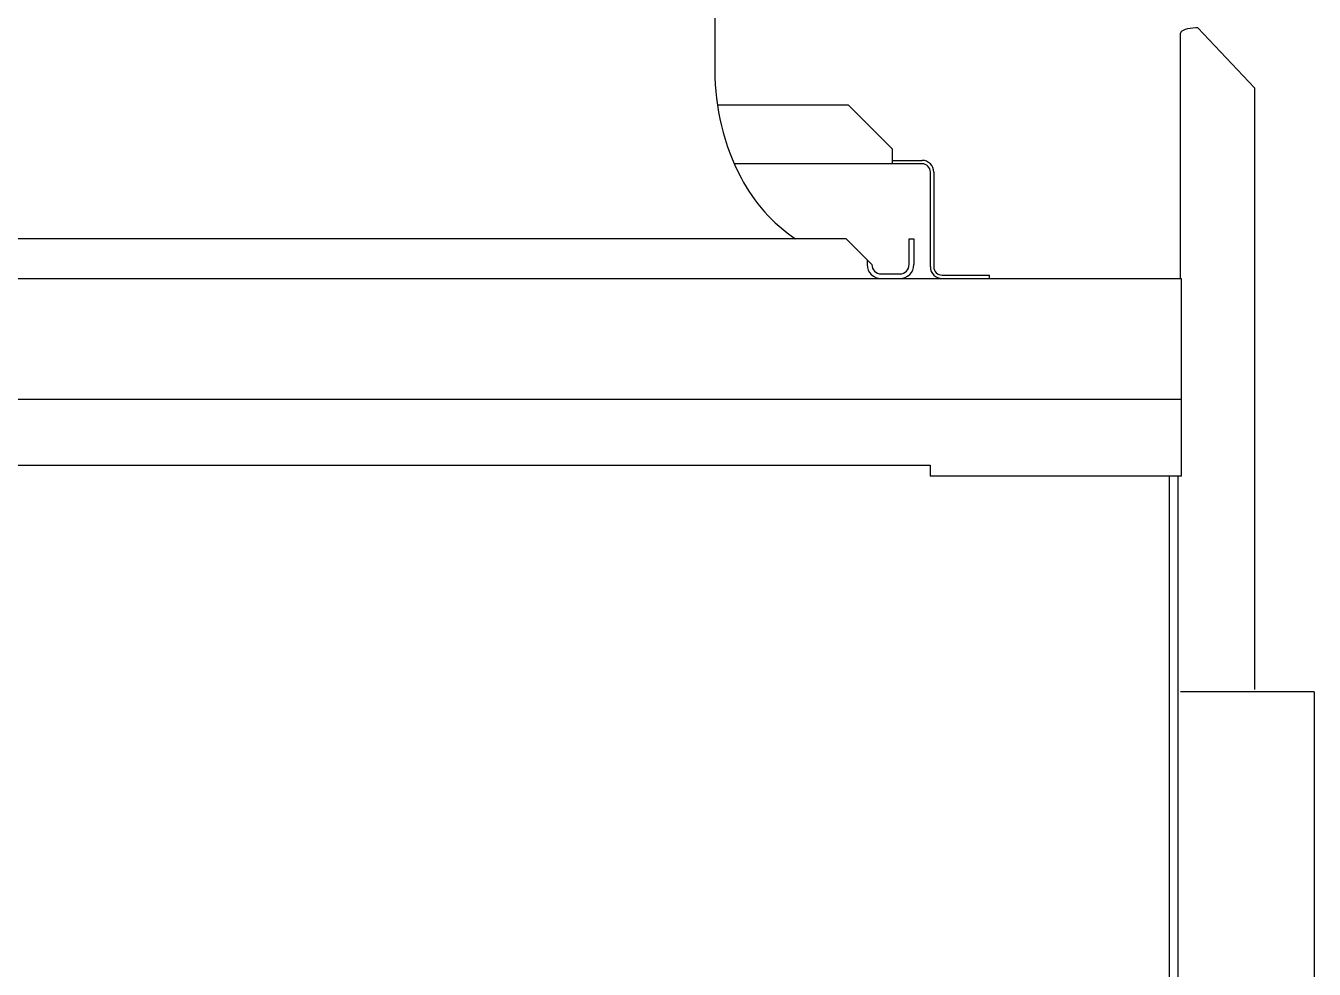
# Model space of a CAD drawing. Header units: millimetres. Extents: x 16200 to 32328, y 18593 to 29476.
# Drawn here: x 16722.81 to 16744.6, y 18964.97 to 18980.94 of the extents above; entities that cross this region are included whole.
import ezdxf

# ---------------------------------------------------------------- set-up
doc = ezdxf.new("R2010")
doc.units = ezdxf.units.MM
doc.header["$LTSCALE"] = 5
doc.layers.add('COIL-CONTROL', color=2, linetype='Continuous')
doc.layers.add('UNIT', color=6, linetype='Continuous')

msp = doc.modelspace()

# ---------------------------------------------------------------- linework, layer by layer
at = {"layer": 'COIL-CONTROL'}
for q in [(16742.3398, 18969.6652), (16744.6015, 18899.6605)]:
    msp.add_line((16744.6015, 18969.6652), q, dxfattribs=at)
at = {"layer": 'UNIT'}
for p, q in [((16734.4628, 18982.9219), (16734.4628, 18980.1809)), ((16742.3424, 18976.6588), (16742.3424, 18980.8083)), ((16742.6306, 18980.8988), (16742.6014, 18980.8988)), ((16742.6306, 18980.8988), (16743.5924, 18979.8878)), ((16743.5924, 18979.8878), (16743.5924, 18969.7068)), ((16734.5058, 18979.6008), (16736.7184, 18979.6008)), ((16736.7184, 18979.6008), (16737.4684, 18978.8508)), ((16737.4684, 18978.6008), (16737.4684, 18978.8508)), ((16737.9684, 18978.6008), (16734.7938, 18978.6008)), ((16737.4684, 18978.6588), (16737.9684, 18978.6588)), ((16738.1094, 18976.8578), (16738.1094, 18978.4598)), ((16738.1674, 18978.4598), (16738.1674, 18976.8578)), ((16736.6872, 18977.3281), (16700.7817, 18977.3281)), ((16736.6872, 18977.3281), (16737.1203, 18976.895)), ((16737.7502, 18976.895), (16737.7502, 18977.3281)), ((16737.7502, 18977.3281), (16737.8289, 18977.3281)), ((16737.8289, 18977.3281), (16737.8289, 18976.895)), ((16737.0415, 18976.9737), (16737.0415, 18976.895)), ((16506.1124, 18976.6588), (16742.3565, 18976.6588)), ((16737.2777, 18976.7375), (16737.5927, 18976.7375)), ((16738.3084, 18976.7168), (16739.1094, 18976.7168)), ((16739.1094, 18976.6588), (16739.1094, 18976.7168)), ((16742.3565, 18974.4889), (16742.3565, 18976.6588)), ((16742.3565, 18974.6092), (16506.1124, 18974.6092)), ((16742.3565, 18973.3122), (16742.3565, 18974.4889)), ((16510.3624, 18973.4997), (16738.1065, 18973.4997)), ((16738.1065, 18973.4997), (16738.1065, 18973.3122)), ((16742.3565, 18973.3122), (16738.1065, 18973.3122)), ((16742.1534, 18964.6004), (16742.1534, 18973.3122)), ((16742.303, 18898.9392), (16742.303, 18973.3122))]:
    msp.add_line(p, q, dxfattribs=at)
for centre, radius, start, end in [((16738.3998, 18980.1809), 3.937, 180, 207.50184), ((16737.9684, 18978.4598), 0.199, 0, 90), ((16737.9684, 18978.4598), 0.141, 0, 90), ((16737.422, 18979.6719), 2.8346, 207.50184, 235.77552), ((16737.2777, 18976.895), 0.2362, 180, 270), ((16737.2777, 18976.895), 0.1575, 180, 270), ((16737.5927, 18976.895), 0.2362, 270, 0), ((16737.5927, 18976.895), 0.1575, 270, 0), ((16738.3084, 18976.8578), 0.199, 180, 270), ((16738.3084, 18976.8578), 0.141, 180, 270)]:
    msp.add_arc(centre, radius, start, end, dxfattribs=at)
msp.add_ellipse((16742.6014, 18980.8083), major_axis=(-0.259, 0), ratio=0.3493898, start_param=4.712389, end_param=6.2831853, dxfattribs=at)

doc.saveas('drawing.dxf')
